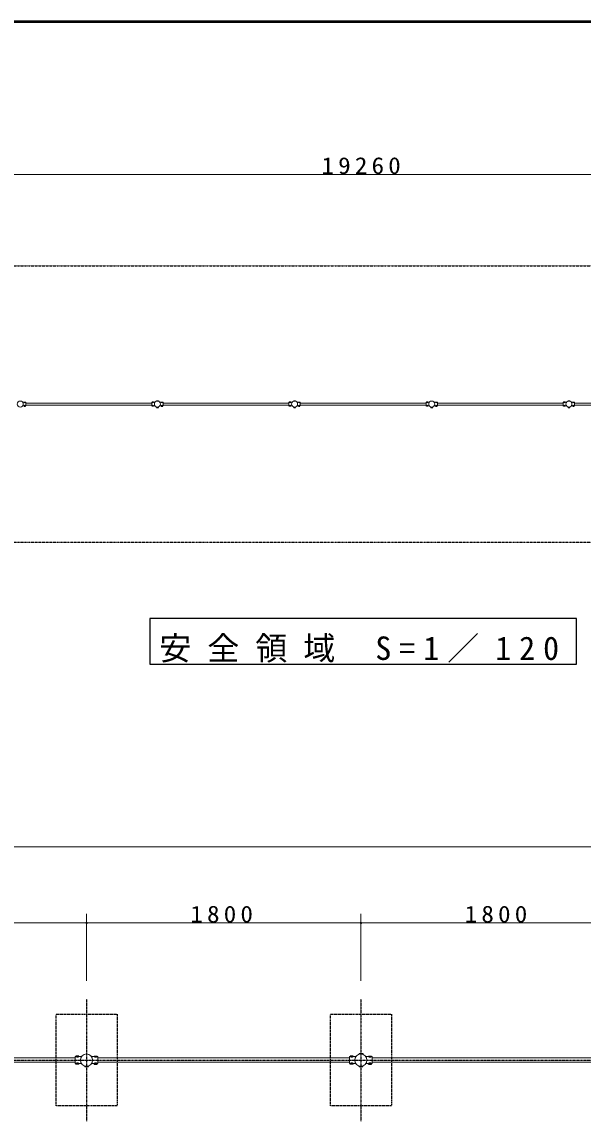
# Model space of a CAD drawing. Units: millimetres at full size, with parts at other scales. Extents: x -23589 to 138, y -1188 to 16020.
# Drawn here: x -17834 to -14153, y 8809 to 16020 of the extents above; entities that cross this region are included whole.
import ezdxf

# ---------------------------------------------------------------- set-up
doc = ezdxf.new("R2010")
doc.units = ezdxf.units.MM
for name, pattern in [('USER2', [6, 3, -1, 1, -1]), ('USER3', [8, 3, -1, 1, -1, 1, -1]), ('USER4', [8, 5, -3])]:
    doc.linetypes.add(name, pattern=pattern)
for name, color, linetype, lineweight in [('A3図枠', 7, 'Continuous', 25), ('線', 7, 'Continuous', 13), ('補助', 2, 'Continuous', 25)]:
    doc.layers.add(name, color=color, linetype=linetype, lineweight=lineweight)
doc.styles.add('ＭＳ ゴシック', font='')
doc.styles.get('ＭＳ ゴシック').set_extended_font_data('MS Gothic')

# ---------------------------------------------------------------- blocks, each defined once
blk = doc.blocks.new('dimension_origin')
at = {"color": 0, "linetype": 'Continuous', "lineweight": -2}
blk.add_circle((0, 0), 1.25, dxfattribs=at)

msp = doc.modelspace()

# ---------------------------------------------------------------- linework, layer by layer
at = {"layer": 'A3図枠', "lineweight": 50}
msp.add_line((0, 16020), (-23100, 16020), dxfattribs=at)
at = {"layer": '線', "color": 2, "linetype": 'USER3', "lineweight": 25}
for p, q in [((-19910.76, 14420), (-11280.51, 14420)), ((-19910.76, 12606), (-11280.51, 12606))]:
    msp.add_line(p, q, dxfattribs=at)
at = {"layer": '線'}
for p, q in [((-17829.271, 13524.5), (-17820.635, 13524.5)), ((-17829.271, 13501.5), (-17820.635, 13501.5)), ((-17810.635, 13524.5), (-17808.135, 13524.5)), ((-17810.635, 13501.5), (-17808.135, 13501.5)), ((-17808.135, 13501.5), (-17808.135, 13524.5)), ((-17808.135, 13520), (-16983.135, 13520)), ((-17808.135, 13506), (-16983.135, 13506)), ((-16980.635, 13524.5), (-16983.135, 13524.5)), ((-16983.135, 13501.5), (-16983.135, 13524.5)), ((-16980.635, 13501.5), (-16983.135, 13501.5)), ((-16961.998, 13524.5), (-16970.635, 13524.5)), ((-16961.998, 13501.5), (-16970.635, 13501.5)), ((-16929.271, 13524.5), (-16920.635, 13524.5)), ((-16929.271, 13501.5), (-16920.635, 13501.5)), ((-16910.635, 13524.5), (-16908.135, 13524.5)), ((-16910.635, 13501.5), (-16908.135, 13501.5)), ((-16908.135, 13501.5), (-16908.135, 13524.5)), ((-16908.135, 13520), (-16083.135, 13520)), ((-16908.135, 13506), (-16083.135, 13506)), ((-16080.635, 13524.5), (-16083.135, 13524.5)), ((-16083.135, 13501.5), (-16083.135, 13524.5)), ((-16080.635, 13501.5), (-16083.135, 13501.5)), ((-16061.998, 13524.5), (-16070.635, 13524.5)), ((-16061.998, 13501.5), (-16070.635, 13501.5)), ((-16029.271, 13524.5), (-16020.635, 13524.5)), ((-16029.271, 13501.5), (-16020.635, 13501.5)), ((-16010.635, 13524.5), (-16008.135, 13524.5)), ((-16010.635, 13501.5), (-16008.135, 13501.5)), ((-16008.135, 13501.5), (-16008.135, 13524.5)), ((-16008.135, 13520), (-15183.135, 13520)), ((-16008.135, 13506), (-15183.135, 13506)), ((-15180.635, 13524.5), (-15183.135, 13524.5)), ((-15183.135, 13501.5), (-15183.135, 13524.5)), ((-15180.635, 13501.5), (-15183.135, 13501.5)), ((-15161.998, 13524.5), (-15170.635, 13524.5)), ((-15161.998, 13501.5), (-15170.635, 13501.5)), ((-15129.271, 13524.5), (-15120.635, 13524.5)), ((-15129.271, 13501.5), (-15120.635, 13501.5)), ((-15110.635, 13524.5), (-15108.135, 13524.5)), ((-15110.635, 13501.5), (-15108.135, 13501.5)), ((-15108.135, 13501.5), (-15108.135, 13524.5)), ((-15108.135, 13520), (-14283.135, 13520)), ((-15108.135, 13506), (-14283.135, 13506)), ((-14280.635, 13524.5), (-14283.135, 13524.5)), ((-14283.135, 13501.5), (-14283.135, 13524.5)), ((-14280.635, 13501.5), (-14283.135, 13501.5)), ((-14261.998, 13524.5), (-14270.635, 13524.5)), ((-14261.998, 13501.5), (-14270.635, 13501.5)), ((-14229.271, 13524.5), (-14220.635, 13524.5)), ((-14229.271, 13501.5), (-14220.635, 13501.5)), ((-14210.635, 13524.5), (-14208.135, 13524.5)), ((-14210.635, 13501.5), (-14208.135, 13501.5)), ((-14208.135, 13501.5), (-14208.135, 13524.5)), ((-14208.135, 13520), (-13383.135, 13520)), ((-14208.135, 13506), (-13383.135, 13506)), ((-17480.76, 9231.905), (-17485.76, 9231.905)), ((-17485.76, 9185.905), (-17485.76, 9231.905)), ((-17443.486, 9231.905), (-17460.76, 9231.905)), ((-17378.033, 9231.905), (-17360.76, 9231.905)), ((-17340.76, 9231.905), (-17335.76, 9231.905)), ((-17335.76, 9185.905), (-17335.76, 9231.905)), ((-15680.76, 9231.905), (-15685.76, 9231.905)), ((-15685.76, 9185.905), (-15685.76, 9231.905)), ((-15643.486, 9231.905), (-15660.76, 9231.905)), ((-15578.033, 9231.905), (-15560.76, 9231.905)), ((-15540.76, 9231.905), (-15535.76, 9231.905)), ((-15535.76, 9185.905), (-15535.76, 9231.905)), ((-19135.76, 9222.905), (-17485.76, 9222.905)), ((-19135.76, 9194.905), (-17485.76, 9194.905)), ((-17480.76, 9185.905), (-17485.76, 9185.905)), ((-17443.486, 9185.905), (-17460.76, 9185.905)), ((-17378.033, 9185.905), (-17360.76, 9185.905)), ((-17340.76, 9185.905), (-17335.76, 9185.905)), ((-17335.76, 9222.905), (-15685.76, 9222.905)), ((-17335.76, 9194.905), (-15685.76, 9194.905)), ((-15680.76, 9185.905), (-15685.76, 9185.905)), ((-15643.486, 9185.905), (-15660.76, 9185.905)), ((-15578.033, 9185.905), (-15560.76, 9185.905)), ((-15540.76, 9185.905), (-15535.76, 9185.905)), ((-15535.76, 9222.905), (-13885.76, 9222.905)), ((-15535.76, 9194.905), (-13885.76, 9194.905))]:
    msp.add_line(p, q, dxfattribs=at)
at = {"layer": '線', "color": 2, "lineweight": 25}
for p, q in [((-17820.635, 13526), (-17820.635, 13524.5)), ((-17820.635, 13526), (-17810.635, 13526)), ((-17820.635, 13500), (-17820.635, 13501.5)), ((-17820.635, 13500), (-17810.635, 13500)), ((-17810.635, 13526), (-17810.635, 13524.5)), ((-17810.635, 13500), (-17810.635, 13501.5)), ((-16980.635, 13526), (-16980.635, 13524.5)), ((-16970.635, 13526), (-16980.635, 13526)), ((-16980.635, 13500), (-16980.635, 13501.5)), ((-16970.635, 13500), (-16980.635, 13500)), ((-16970.635, 13526), (-16970.635, 13524.5)), ((-16970.635, 13500), (-16970.635, 13501.5)), ((-16951.63, 13534.5), (-16939.64, 13534.5)), ((-16951.63, 13534.5), (-16951.63, 13532.08)), ((-16951.63, 13491.5), (-16951.63, 13493.92)), ((-16951.63, 13491.5), (-16939.64, 13491.5)), ((-16939.64, 13534.5), (-16939.64, 13532.08)), ((-16939.64, 13491.5), (-16939.64, 13493.92)), ((-16920.635, 13526), (-16920.635, 13524.5)), ((-16920.635, 13526), (-16910.635, 13526)), ((-16920.635, 13500), (-16920.635, 13501.5)), ((-16920.635, 13500), (-16910.635, 13500)), ((-16910.635, 13526), (-16910.635, 13524.5)), ((-16910.635, 13500), (-16910.635, 13501.5)), ((-16080.635, 13526), (-16080.635, 13524.5)), ((-16070.635, 13526), (-16080.635, 13526)), ((-16080.635, 13500), (-16080.635, 13501.5)), ((-16070.635, 13500), (-16080.635, 13500)), ((-16070.635, 13526), (-16070.635, 13524.5)), ((-16070.635, 13500), (-16070.635, 13501.5)), ((-16051.63, 13534.5), (-16039.64, 13534.5)), ((-16051.63, 13534.5), (-16051.63, 13532.08)), ((-16051.63, 13491.5), (-16051.63, 13493.92)), ((-16051.63, 13491.5), (-16039.64, 13491.5)), ((-16039.64, 13534.5), (-16039.64, 13532.08)), ((-16039.64, 13491.5), (-16039.64, 13493.92)), ((-16020.635, 13526), (-16020.635, 13524.5)), ((-16020.635, 13526), (-16010.635, 13526)), ((-16020.635, 13500), (-16020.635, 13501.5)), ((-16020.635, 13500), (-16010.635, 13500)), ((-16010.635, 13526), (-16010.635, 13524.5)), ((-16010.635, 13500), (-16010.635, 13501.5)), ((-15180.635, 13526), (-15180.635, 13524.5)), ((-15170.635, 13526), (-15180.635, 13526)), ((-15180.635, 13500), (-15180.635, 13501.5)), ((-15170.635, 13500), (-15180.635, 13500)), ((-15170.635, 13526), (-15170.635, 13524.5)), ((-15170.635, 13500), (-15170.635, 13501.5)), ((-15151.63, 13491.5), (-15151.63, 13493.92)), ((-15151.63, 13491.5), (-15139.64, 13491.5)), ((-15139.64, 13491.5), (-15139.64, 13493.92)), ((-15120.635, 13526), (-15120.635, 13524.5)), ((-15120.635, 13526), (-15110.635, 13526)), ((-15120.635, 13500), (-15120.635, 13501.5)), ((-15120.635, 13500), (-15110.635, 13500)), ((-15110.635, 13526), (-15110.635, 13524.5)), ((-15110.635, 13500), (-15110.635, 13501.5)), ((-14280.635, 13526), (-14280.635, 13524.5)), ((-14270.635, 13526), (-14280.635, 13526)), ((-14280.635, 13500), (-14280.635, 13501.5)), ((-14270.635, 13500), (-14280.635, 13500)), ((-14270.635, 13526), (-14270.635, 13524.5)), ((-14270.635, 13500), (-14270.635, 13501.5)), ((-14251.63, 13534.5), (-14239.64, 13534.5)), ((-14251.63, 13534.5), (-14251.63, 13532.08)), ((-14251.63, 13491.5), (-14251.63, 13493.92)), ((-14251.63, 13491.5), (-14239.64, 13491.5)), ((-14239.64, 13534.5), (-14239.64, 13532.08)), ((-14239.64, 13491.5), (-14239.64, 13493.92)), ((-14220.635, 13526), (-14220.635, 13524.5)), ((-14220.635, 13526), (-14210.635, 13526)), ((-14220.635, 13500), (-14220.635, 13501.5)), ((-14220.635, 13500), (-14210.635, 13500)), ((-14210.635, 13526), (-14210.635, 13524.5)), ((-14210.635, 13500), (-14210.635, 13501.5)), ((-17480.76, 9234.905), (-17480.76, 9231.905)), ((-17460.76, 9234.905), (-17480.76, 9234.905)), ((-17460.76, 9234.905), (-17460.76, 9231.905)), ((-17360.76, 9234.905), (-17360.76, 9231.905)), ((-17360.76, 9234.905), (-17340.76, 9234.905)), ((-17340.76, 9234.905), (-17340.76, 9231.905)), ((-15680.76, 9234.905), (-15680.76, 9231.905)), ((-15660.76, 9234.905), (-15680.76, 9234.905)), ((-15660.76, 9234.905), (-15660.76, 9231.905)), ((-15622.75, 9251.905), (-15598.77, 9251.905)), ((-15622.75, 9251.905), (-15622.75, 9247.066)), ((-15598.77, 9251.905), (-15598.77, 9247.066)), ((-15560.76, 9234.905), (-15560.76, 9231.905)), ((-15560.76, 9234.905), (-15540.76, 9234.905)), ((-15540.76, 9234.905), (-15540.76, 9231.905)), ((-17480.76, 9182.905), (-17480.76, 9185.905)), ((-17460.76, 9182.905), (-17480.76, 9182.905)), ((-17460.76, 9182.905), (-17460.76, 9185.905)), ((-17422.75, 9165.905), (-17422.75, 9170.744)), ((-17422.75, 9165.905), (-17398.77, 9165.905)), ((-17398.77, 9165.905), (-17398.77, 9170.744)), ((-17360.76, 9182.905), (-17360.76, 9185.905)), ((-17360.76, 9182.905), (-17340.76, 9182.905)), ((-17340.76, 9182.905), (-17340.76, 9185.905)), ((-15680.76, 9182.905), (-15680.76, 9185.905)), ((-15660.76, 9182.905), (-15680.76, 9182.905)), ((-15660.76, 9182.905), (-15660.76, 9185.905)), ((-15622.75, 9165.905), (-15622.75, 9170.744)), ((-15622.75, 9165.905), (-15598.77, 9165.905)), ((-15598.77, 9165.905), (-15598.77, 9170.744)), ((-15560.76, 9182.905), (-15560.76, 9185.905)), ((-15560.76, 9182.905), (-15540.76, 9182.905)), ((-15540.76, 9182.905), (-15540.76, 9185.905))]:
    msp.add_line(p, q, dxfattribs=at)
at = {"layer": '線', "color": 20, "linetype": 'USER2', "lineweight": 25}
for p, q in [((-17410.76, 9608.905), (-17410.76, 8808.905)), ((-15610.76, 9608.905), (-15610.76, 8808.905)), ((-21310.76, 9208.905), (-4510.76, 9208.905))]:
    msp.add_line(p, q, dxfattribs=at)
at = {"layer": '線', "color": 4, "linetype": 'USER4', "lineweight": 25}
for points in [[(-17610.76, 9508.905), (-17210.76, 9508.905), (-17210.76, 8908.905), (-17610.76, 8908.905)], [(-15810.76, 9508.905), (-15410.76, 9508.905), (-15410.76, 8908.905), (-15810.76, 8908.905)]]:
    msp.add_lwpolyline(points, close=True, dxfattribs=at)
at = {"layer": '線'}
for centre, radius in [((-17845.635, 13513), 20), ((-16945.635, 13513), 20), ((-16045.635, 13513), 20), ((-15145.635, 13513), 20), ((-14245.635, 13513), 20), ((-17410.76, 9208.905), 40), ((-15610.76, 9208.905), 40)]:
    msp.add_circle(centre, radius, dxfattribs=at)
at = {"layer": '線', "color": 2, "lineweight": 25}
for centre, radius, start, end in [((-17815.635, 13532.748), 9.517, 240.65936, 299.34064), ((-17815.635, 13493.252), 9.517, 60.65936, 119.34064), ((-16975.635, 13532.748), 9.517, 240.65936, 299.34064), ((-16975.635, 13493.252), 9.517, 60.65936, 119.34064), ((-16915.635, 13532.748), 9.517, 240.65936, 299.34064), ((-16915.635, 13493.252), 9.517, 60.65936, 119.34064), ((-16075.635, 13532.748), 9.517, 240.65936, 299.34064), ((-16075.635, 13493.252), 9.517, 60.65936, 119.34064), ((-16015.635, 13532.748), 9.517, 240.65936, 299.34064), ((-16015.635, 13493.252), 9.517, 60.65936, 119.34064), ((-15175.635, 13532.748), 9.517, 240.65936, 299.34064), ((-15175.635, 13493.252), 9.517, 60.65936, 119.34064), ((-15115.635, 13532.748), 9.517, 240.65936, 299.34064), ((-15115.635, 13493.252), 9.517, 60.65936, 119.34064), ((-14275.635, 13532.748), 9.517, 240.65936, 299.34064), ((-14275.635, 13493.252), 9.517, 60.65936, 119.34064), ((-14215.635, 13532.748), 9.517, 240.65936, 299.34064), ((-14215.635, 13493.252), 9.517, 60.65936, 119.34064), ((-17470.76, 9248.402), 19.034, 240.65936, 299.34064), ((-17350.76, 9248.402), 19.034, 240.65936, 299.34064), ((-15670.76, 9248.402), 19.034, 240.65936, 299.34064), ((-15550.76, 9248.402), 19.034, 240.65936, 299.34064), ((-17470.76, 9169.408), 19.034, 60.65936, 119.34064), ((-17350.76, 9169.408), 19.034, 60.65936, 119.34064), ((-15670.76, 9169.408), 19.034, 60.65936, 119.34064), ((-15550.76, 9169.408), 19.034, 60.65936, 119.34064)]:
    msp.add_arc(centre, radius, start, end, dxfattribs=at)
at = {"layer": '補助', "lineweight": 13}
for p, q in [((-20410.76, 15020), (-10780.51, 15020)), ((-21010.76, 10608.905), (-4810.76, 10608.905)), ((-17410.76, 9728.905), (-17410.76, 10168.905)), ((-17410.76, 9728.905), (-17410.76, 10168.905)), ((-15610.76, 9728.905), (-15610.76, 10168.905)), ((-15610.76, 9728.905), (-15610.76, 10168.905)), ((-19210.76, 10108.905), (-17410.76, 10108.905)), ((-17410.76, 10108.905), (-15610.76, 10108.905)), ((-15610.76, 10108.905), (-13810.76, 10108.905))]:
    msp.add_line(p, q, dxfattribs=at)
at = {"layer": '補助'}
msp.add_lwpolyline([(-16995.635, 12106), (-16995.635, 11806), (-14195.635, 11806), (-14195.635, 12106)], close=True, dxfattribs=at)

# ---------------------------------------------------------------- block references
at = {"layer": '補助', "lineweight": 13, "xscale": 4, "yscale": 4}
for p in [(-17410.76, 10108.905), (-15610.76, 10108.905)]:
    msp.add_blockref('dimension_origin', p, dxfattribs=at)
at = {"layer": '補助', "lineweight": 13, "xscale": 4, "yscale": 4, "rotation": 180}
for p in [(-17410.76, 10108.905), (-15610.76, 10108.905)]:
    msp.add_blockref('dimension_origin', p, dxfattribs=at)

# ---------------------------------------------------------------- texts
at = {"layer": '補助', "attachment_point": 8, "style": 'ＭＳ ゴシック'}
for s, insert, char_height in [('\\T1.33;\\W1.1;19260', (-15595.635, 15021), 110), ('\\T1.5;安全領域\\~S=1／120', (-15595.635, 11816), 154), ('\\T1.33;\\W1.1;1800', (-16510.76, 10109.905), 110), ('\\T1.33;\\W1.1;1800', (-14710.76, 10109.905), 110)]:
    msp.add_mtext(s, dxfattribs=dict(at, insert=insert, char_height=char_height))

doc.saveas('drawing.dxf')
